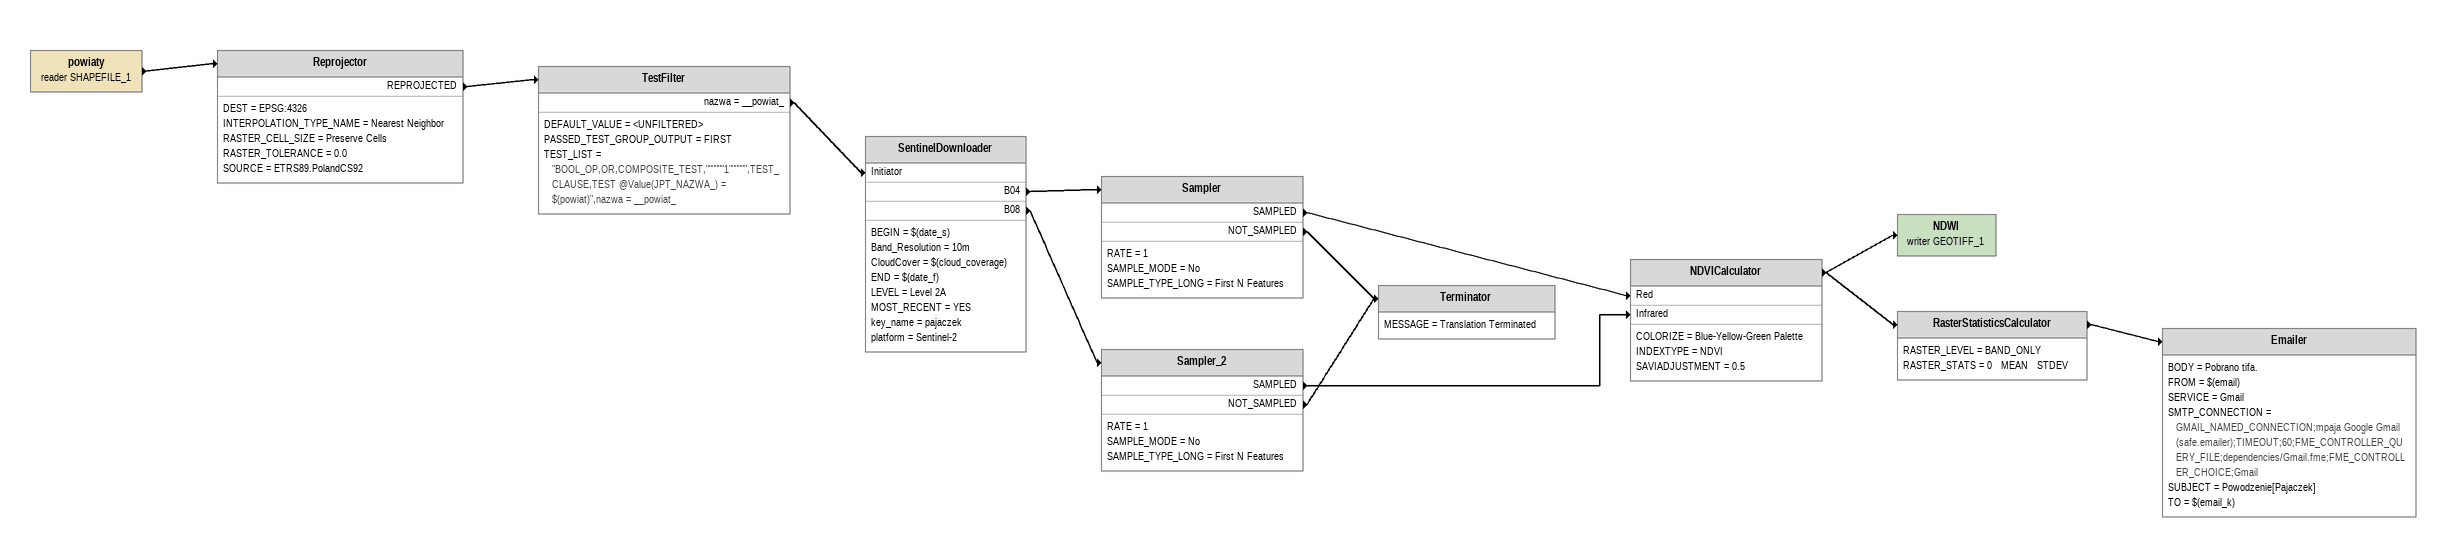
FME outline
powiaty (reader SHAPEFILE_1)
    -> Reprojector
Reprojector
    DEST = EPSG:4326
    INTERPOLATION_TYPE_NAME = Nearest Neighbor
    RASTER_CELL_SIZE = Preserve Cells
    RASTER_TOLERANCE = 0.0
    SOURCE = ETRS89.PolandCS92
    REPROJECTED -> TestFilter
TestFilter
    DEFAULT_VALUE = <UNFILTERED>
    PASSED_TEST_GROUP_OUTPUT = FIRST
    TEST_LIST = "BOOL_OP,OR,COMPOSITE_TEST,""""""1"""""",TEST_CLAUSE,TEST @Value(JPT_NAZWA_) = $(powiat)",nazwa = __powiat_
    nazwa = __powiat_ -> SentinelDownloader [Initiator]
SentinelDownloader
    BEGIN = $(date_s)
    Band_Resolution = 10m
    CloudCover = $(cloud_coverage)
    END = $(date_f)
    LEVEL = Level 2A
    MOST_RECENT = YES
    key_name = pajaczek
    platform = Sentinel-2
    B04 -> Sampler
    B08 -> Sampler_2
Sampler
    RATE = 1
    SAMPLE_MODE = No
    SAMPLE_TYPE_LONG = First N Features
    SAMPLED -> NDVICalculator [Red]
    NOT_SAMPLED -> Terminator
Sampler_2
    RATE = 1
    SAMPLE_MODE = No
    SAMPLE_TYPE_LONG = First N Features
    SAMPLED -> NDVICalculator [Infrared]
    NOT_SAMPLED -> Terminator
NDVICalculator
    COLORIZE = Blue-Yellow-Green Palette
    INDEXTYPE = NDVI
    SAVIADJUSTMENT = 0.5
    -> RasterStatisticsCalculator
    -> NDWI (writer GEOTIFF_1)
NDWI (writer GEOTIFF_1)
RasterStatisticsCalculator
    RASTER_LEVEL = BAND_ONLY
    RASTER_STATS = 0   MEAN   STDEV
    -> Emailer
Emailer
    BODY = Pobrano tifa.
    FROM = $(email)
    SERVICE = Gmail
    SMTP_CONNECTION = GMAIL_NAMED_CONNECTION;mpaja Google Gmail (safe.emailer);TIMEOUT;60;FME_CONTROLLER_QUERY_FILE;dependencies/Gmail.fme;FME_CONTROLLER_CHOICE;Gmail
    SUBJECT = Powodzenie[Pajaczek]
    TO = $(email_k)
Terminator
    MESSAGE = Translation Terminated
